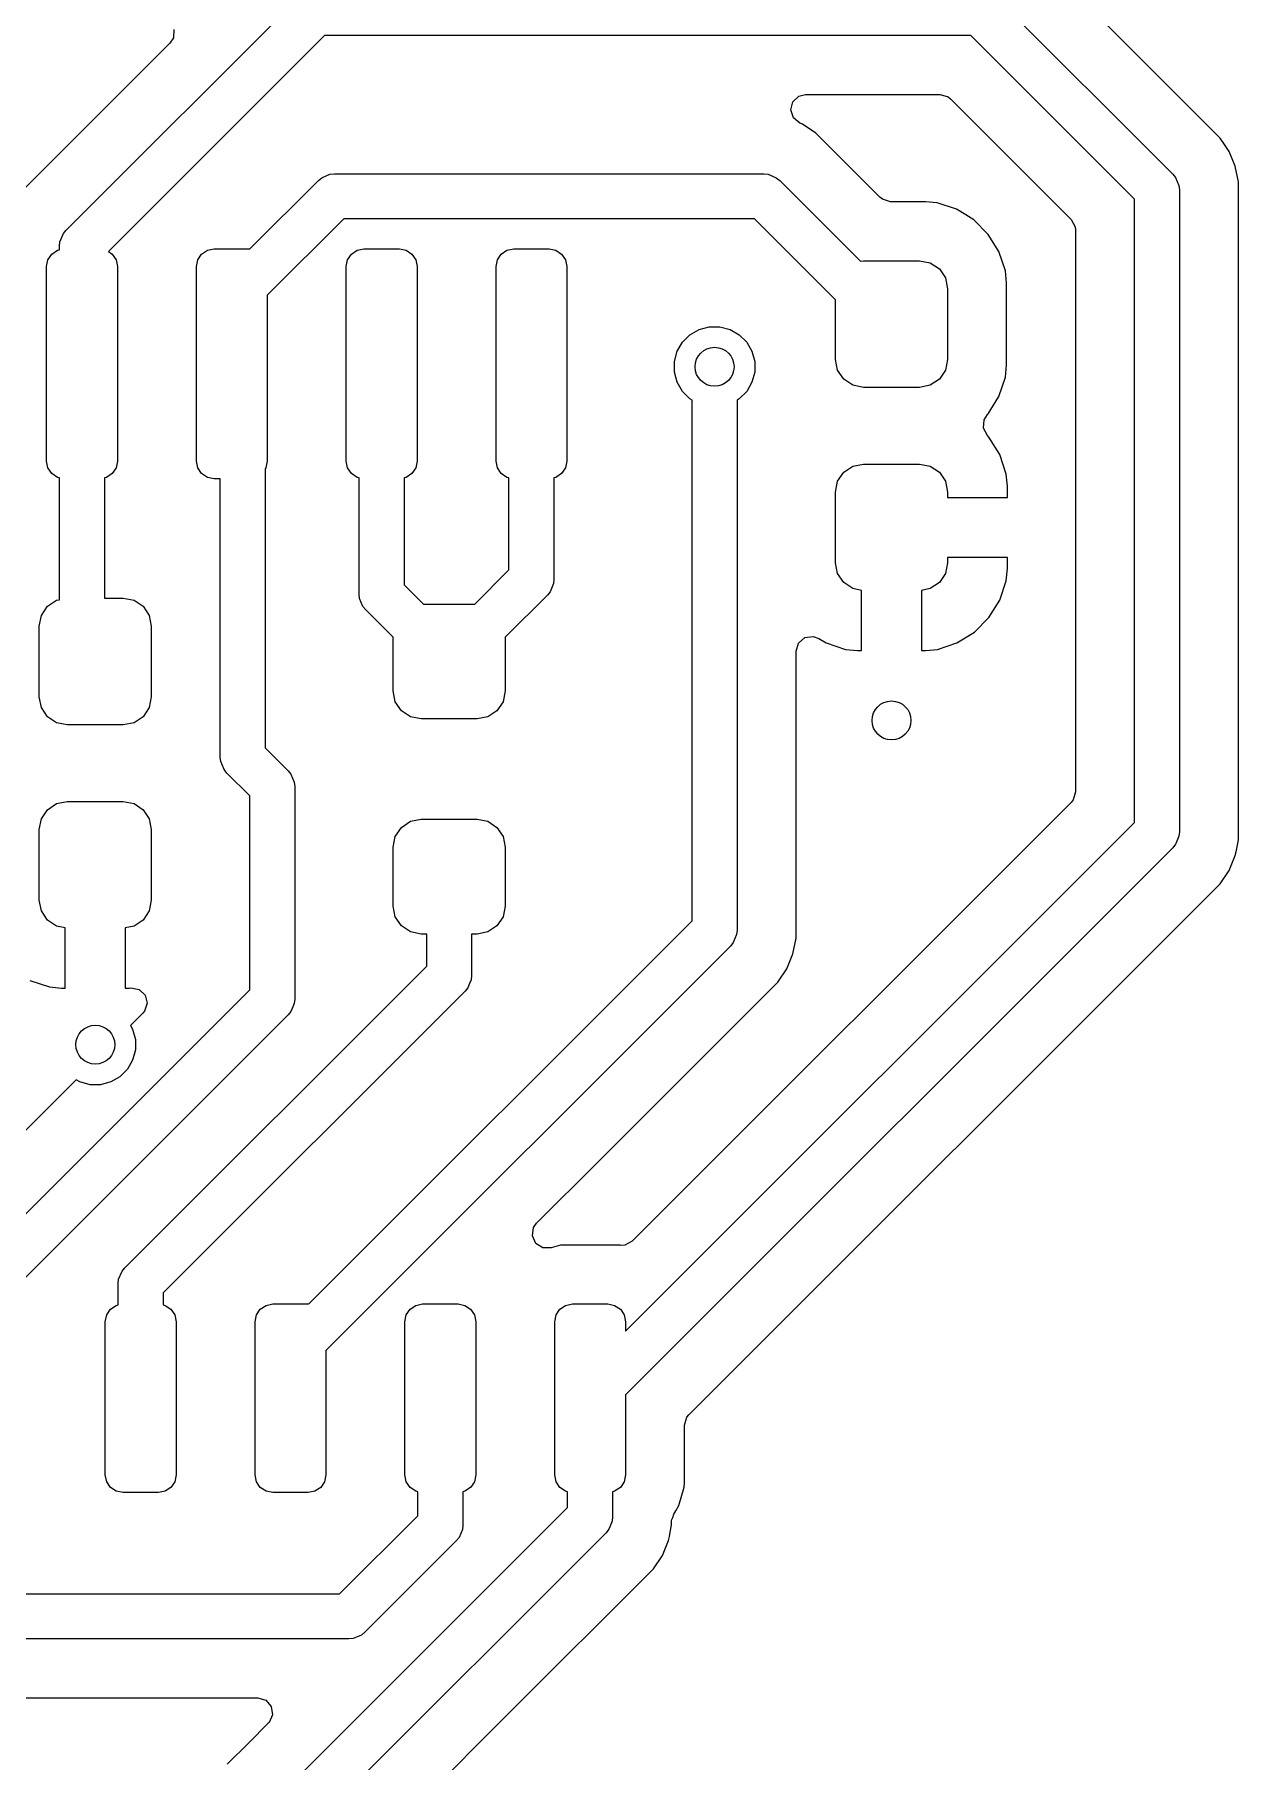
# Model space of a CAD drawing. Extents: x 2.38 to 6.32, y -6.47 to -4.51.
# Drawn here: x 4.675 to 5.076, y -5.505 to -4.928 of the extents above; entities that cross this region are included whole.
import ezdxf

# ---------------------------------------------------------------- set-up
doc = ezdxf.new("R2010")
doc.units = 0
doc.header["$MEASUREMENT"] = 0
doc.layers.add('BLACK', color=7, linetype='CONTINUOUS')

msp = doc.modelspace()

# ---------------------------------------------------------------- linework, layer by layer
at = {"layer": 'BLACK', "linetype": 'CONTINUOUS'}
for p, q in [((5.07034, -4.96297), (5.0075, -4.90013)), ((4.68515, -4.99375), (4.76295, -4.91596)), ((4.99546, -4.91596), (5.05452, -4.97501)), ((4.77136, -4.92876), (4.69925, -5.00087)), ((4.72093, -4.92947), (4.71979, -4.93125)), ((4.72113, -4.92668), (4.72093, -4.92947)), ((4.98705, -4.92876), (4.77136, -4.92876)), ((5.04171, -4.98342), (4.98705, -4.92876)), ((4.71979, -4.93125), (4.66932, -4.98171)), ((4.92699, -4.9536), (4.92768, -4.95089)), ((4.92787, -4.95625), (4.92699, -4.9536)), ((4.92768, -4.95089), (4.92973, -4.94899)), ((4.92973, -4.94899), (4.93195, -4.94846)), ((4.93195, -4.94846), (4.97683, -4.94846)), ((4.97683, -4.94846), (4.97952, -4.94925)), ((4.97952, -4.94925), (4.98034, -4.94992)), ((4.98034, -4.94992), (5.02055, -4.99013)), ((4.93005, -4.95801), (4.92787, -4.95625)), ((4.93088, -4.95835), (4.93005, -4.95801)), ((4.93533, -4.96133), (4.93088, -4.95835)), ((4.95678, -4.98278), (4.93533, -4.96133)), ((5.07178, -4.96512), (5.07034, -4.96297)), ((5.07034, -4.96297), (5.07034, -4.96297)), ((5.07034, -4.96297), (5.07034, -4.96297)), ((5.07332, -4.96743), (5.07178, -4.96512)), ((5.07537, -4.97238), (5.07332, -4.96743)), ((4.76937, -4.97716), (4.77051, -4.97622)), ((4.77051, -4.97622), (4.77075, -4.97613)), ((4.77075, -4.97613), (4.77321, -4.9751)), ((4.77321, -4.9751), (4.77467, -4.97496)), ((4.77467, -4.97496), (4.91799, -4.97496)), ((4.91799, -4.97496), (4.91946, -4.9751)), ((4.91946, -4.9751), (4.92216, -4.97622)), ((4.92216, -4.97622), (4.9233, -4.97716)), ((5.05452, -4.97501), (5.05545, -4.97615)), ((5.05545, -4.97615), (5.05657, -4.97885)), ((5.07642, -4.97764), (5.07537, -4.97238)), ((4.7465, -5.00003), (4.76937, -4.97716)), ((4.9233, -4.97716), (4.95027, -5.00414)), ((4.95761, -4.98344), (4.95678, -4.98278)), ((5.05657, -4.97885), (5.05671, -4.98031)), ((5.05671, -4.98031), (5.05671, -5.19469)), ((5.07642, -5.19736), (5.07642, -4.97764)), ((4.96029, -4.98423), (4.95761, -4.98344)), ((4.97192, -4.98423), (4.96029, -4.98423)), ((4.9759, -4.98464), (4.97192, -4.98423)), ((4.97192, -4.98423), (4.97192, -4.98423)), ((4.98234, -4.98678), (4.9759, -4.98464)), ((4.9759, -4.98464), (4.9759, -4.98464)), ((4.98538, -4.98865), (4.98234, -4.98678)), ((4.98234, -4.98678), (4.98234, -4.98678)), ((4.98234, -4.98678), (4.98234, -4.98678)), ((5.04171, -5.19158), (5.04171, -4.98342)), ((4.68422, -4.99489), (4.68515, -4.99375)), ((4.77778, -4.98996), (4.75226, -5.01548)), ((4.91489, -4.98996), (4.77778, -4.98996)), ((4.94193, -5.017), (4.91489, -4.98996)), ((4.98812, -4.99034), (4.98538, -4.98865)), ((4.99293, -4.99514), (4.98812, -4.99034)), ((4.98812, -4.99034), (4.98812, -4.99034)), ((5.02055, -4.99013), (5.02189, -4.99258)), ((5.02189, -4.99258), (5.02201, -4.99364)), ((5.02201, -4.99364), (5.02201, -5.18136)), ((4.68295, -4.99906), (4.6831, -4.99759)), ((4.68295, -5.00032), (4.68295, -4.99906)), ((4.6831, -4.99759), (4.68422, -4.99489)), ((4.73229, -5.00045), (4.73455, -5)), ((4.73455, -5), (4.74636, -5)), ((4.74636, -5), (4.7465, -5.00003)), ((4.78229, -5.00045), (4.78455, -5)), ((4.78455, -5), (4.79636, -5)), ((4.79636, -5), (4.79862, -5.00045)), ((4.83229, -5.00045), (4.83455, -5)), ((4.83455, -5), (4.84636, -5)), ((4.84636, -5), (4.84862, -5.00045)), ((4.99649, -5.00092), (4.99293, -4.99514)), ((4.99293, -4.99514), (4.99293, -4.99514)), ((4.99293, -4.99514), (4.99293, -4.99514)), ((4.67864, -5.00591), (4.67909, -5.00365)), ((4.67864, -5.07087), (4.67864, -5.00591)), ((4.67909, -5.00365), (4.68037, -5.00173)), ((4.68037, -5.00173), (4.68229, -5.00045)), ((4.68229, -5.00045), (4.68295, -5.00032)), ((4.69925, -5.00087), (4.70053, -5.00173)), ((4.70053, -5.00173), (4.70181, -5.00365)), ((4.70181, -5.00365), (4.70226, -5.00591)), ((4.70226, -5.00591), (4.70226, -5.07087)), ((4.72864, -5.00591), (4.72909, -5.00365)), ((4.72864, -5.07087), (4.72864, -5.00591)), ((4.72909, -5.00365), (4.73037, -5.00173)), ((4.73037, -5.00173), (4.73229, -5.00045)), ((4.77864, -5.00591), (4.77909, -5.00365)), ((4.77864, -5.07087), (4.77864, -5.00591)), ((4.77909, -5.00365), (4.78037, -5.00173)), ((4.78037, -5.00173), (4.78229, -5.00045)), ((4.79862, -5.00045), (4.80053, -5.00173)), ((4.80053, -5.00173), (4.80181, -5.00365)), ((4.80181, -5.00365), (4.80226, -5.00591)), ((4.80226, -5.00591), (4.80226, -5.07087)), ((4.82864, -5.00591), (4.82909, -5.00365)), ((4.82864, -5.07087), (4.82864, -5.00591)), ((4.82909, -5.00365), (4.83037, -5.00173)), ((4.83037, -5.00173), (4.83229, -5.00045)), ((4.84862, -5.00045), (4.85053, -5.00173)), ((4.85053, -5.00173), (4.85181, -5.00365)), ((4.85181, -5.00365), (4.85226, -5.00591)), ((4.85226, -5.00591), (4.85226, -5.07087)), ((4.95027, -5.00414), (4.95128, -5.00394)), ((4.95128, -5.00394), (4.96998, -5.00394)), ((4.96998, -5.00394), (4.97356, -5.00465)), ((4.97356, -5.00465), (4.97659, -5.00668)), ((4.99863, -5.00737), (4.99649, -5.00092)), ((4.99649, -5.00092), (4.99649, -5.00092)), ((4.99649, -5.00092), (4.99649, -5.00092)), ((4.97659, -5.00668), (4.97862, -5.00971)), ((4.97862, -5.00971), (4.97933, -5.01329)), ((4.99889, -5.00995), (4.99863, -5.00737)), ((4.99904, -5.01135), (4.99889, -5.00995)), ((4.99904, -5.03885), (4.99904, -5.01135)), ((4.75226, -5.01548), (4.75226, -5.07087)), ((4.94193, -5.03691), (4.94193, -5.017)), ((4.97933, -5.01329), (4.97933, -5.03691)), ((4.89086, -5.03115), (4.89336, -5.02866)), ((4.89336, -5.02866), (4.89641, -5.0269)), ((4.89641, -5.0269), (4.89981, -5.02599)), ((4.89981, -5.02599), (4.90334, -5.02599)), ((4.90334, -5.02599), (4.90674, -5.0269)), ((4.90674, -5.0269), (4.90979, -5.02866)), ((4.90979, -5.02866), (4.91229, -5.03115)), ((4.88819, -5.03761), (4.8891, -5.0342)), ((4.8891, -5.0342), (4.89086, -5.03115)), ((4.91229, -5.03115), (4.91405, -5.0342)), ((4.91405, -5.0342), (4.91496, -5.03761)), ((4.88819, -5.04113), (4.88819, -5.03761)), ((4.91496, -5.03761), (4.91496, -5.04113)), ((4.94264, -5.04049), (4.94193, -5.03691)), ((4.94467, -5.04352), (4.94264, -5.04049)), ((4.97862, -5.04049), (4.97659, -5.04352)), ((4.97933, -5.03691), (4.97862, -5.04049)), ((4.99863, -5.04282), (4.99904, -5.03885)), ((4.8891, -5.04454), (4.88819, -5.04113)), ((4.89086, -5.04759), (4.8891, -5.04454)), ((4.91405, -5.04454), (4.91229, -5.04759)), ((4.91496, -5.04113), (4.91405, -5.04454)), ((4.9477, -5.04555), (4.94467, -5.04352)), ((4.95128, -5.04626), (4.9477, -5.04555)), ((4.96998, -5.04626), (4.95128, -5.04626)), ((4.97356, -5.04555), (4.96998, -5.04626)), ((4.97659, -5.04352), (4.97356, -5.04555)), ((4.99649, -5.04927), (4.99863, -5.04282)), ((4.89336, -5.05008), (4.89086, -5.04759)), ((4.89407, -5.0505), (4.89336, -5.05008)), ((4.89407, -5.2244), (4.89407, -5.0505)), ((4.90979, -5.05008), (4.90907, -5.0505)), ((4.90907, -5.0505), (4.90907, -5.22751)), ((4.91229, -5.04759), (4.90979, -5.05008)), ((4.99293, -5.05505), (4.99649, -5.04927)), ((4.9913, -5.0599), (4.9915, -5.05711)), ((4.9915, -5.05711), (4.99264, -5.05534)), ((4.99264, -5.05534), (4.99293, -5.05505)), ((4.99264, -5.06235), (4.9913, -5.0599)), ((4.99316, -5.06287), (4.99264, -5.06235)), ((4.99676, -5.06871), (4.99316, -5.06287)), ((4.99892, -5.07523), (4.99676, -5.06871)), ((4.67909, -5.07313), (4.67864, -5.07087)), ((4.68037, -5.07504), (4.67909, -5.07313)), ((4.68229, -5.07632), (4.68037, -5.07504)), ((4.70053, -5.07504), (4.69862, -5.07632)), ((4.70181, -5.07313), (4.70053, -5.07504)), ((4.70226, -5.07087), (4.70181, -5.07313)), ((4.72909, -5.07313), (4.72864, -5.07087)), ((4.73037, -5.07504), (4.72909, -5.07313)), ((4.73229, -5.07632), (4.73037, -5.07504)), ((4.75181, -5.07313), (4.75159, -5.07345)), ((4.75159, -5.07345), (4.75159, -5.16664)), ((4.75226, -5.07087), (4.75181, -5.07313)), ((4.77909, -5.07313), (4.77864, -5.07087)), ((4.78037, -5.07504), (4.77909, -5.07313)), ((4.78229, -5.07632), (4.78037, -5.07504)), ((4.80053, -5.07504), (4.79862, -5.07632)), ((4.80181, -5.07313), (4.80053, -5.07504)), ((4.80226, -5.07087), (4.80181, -5.07313)), ((4.82909, -5.07313), (4.82864, -5.07087)), ((4.83037, -5.07504), (4.82909, -5.07313)), ((4.83229, -5.07632), (4.83037, -5.07504)), ((4.85053, -5.07504), (4.84862, -5.07632)), ((4.85181, -5.07313), (4.85053, -5.07504)), ((4.85226, -5.07087), (4.85181, -5.07313)), ((4.94264, -5.07762), (4.94467, -5.07459)), ((4.94467, -5.07459), (4.9477, -5.07256)), ((4.9477, -5.07256), (4.95128, -5.07185)), ((4.95128, -5.07185), (4.96998, -5.07185)), ((4.96998, -5.07185), (4.97356, -5.07256)), ((4.97356, -5.07256), (4.97659, -5.07459)), ((4.97659, -5.07459), (4.97862, -5.07762)), ((4.68295, -5.07645), (4.68229, -5.07632)), ((4.68295, -5.11715), (4.68295, -5.07645)), ((4.69862, -5.07632), (4.69795, -5.07645)), ((4.69795, -5.07645), (4.69795, -5.11663)), ((4.73455, -5.07677), (4.73229, -5.07632)), ((4.73659, -5.07677), (4.73455, -5.07677)), ((4.73659, -5.16975), (4.73659, -5.07677)), ((4.78295, -5.07645), (4.78229, -5.07632)), ((4.78295, -5.11526), (4.78295, -5.07645)), ((4.79862, -5.07632), (4.79795, -5.07645)), ((4.79795, -5.07645), (4.79795, -5.11215)), ((4.83295, -5.07645), (4.83229, -5.07632)), ((4.83295, -5.10723), (4.83295, -5.07645)), ((4.84862, -5.07632), (4.84795, -5.07645)), ((4.84795, -5.07645), (4.84795, -5.11033)), ((4.94193, -5.0812), (4.94264, -5.07762)), ((4.97862, -5.07762), (4.97933, -5.0812)), ((4.99933, -5.07924), (4.99892, -5.07523)), ((4.99892, -5.07523), (4.99892, -5.07523)), ((4.99933, -5.08301), (4.99933, -5.07924)), ((4.94193, -5.10482), (4.94193, -5.0812)), ((4.97933, -5.0812), (4.97933, -5.08301)), ((4.97933, -5.08301), (4.99933, -5.08301)), ((4.99933, -5.10301), (4.97933, -5.10301)), ((4.97933, -5.10301), (4.97933, -5.10482)), ((4.99933, -5.10678), (4.99933, -5.10301)), ((4.82158, -5.1186), (4.83295, -5.10723)), ((4.94264, -5.1084), (4.94193, -5.10482)), ((4.94467, -5.11143), (4.94264, -5.1084)), ((4.97862, -5.1084), (4.97659, -5.11143)), ((4.97933, -5.10482), (4.97862, -5.1084)), ((4.99892, -5.1108), (4.99933, -5.10678)), ((4.99933, -5.10678), (4.99933, -5.10678)), ((4.7831, -5.11672), (4.78295, -5.11526)), ((4.79795, -5.11215), (4.80441, -5.1186)), ((4.84669, -5.1145), (4.84576, -5.11564)), ((4.84781, -5.1118), (4.84669, -5.1145)), ((4.84795, -5.11033), (4.84781, -5.1118)), ((4.9477, -5.11346), (4.94467, -5.11143)), ((4.95063, -5.11404), (4.9477, -5.11346)), ((4.95063, -5.13417), (4.95063, -5.11404)), ((4.97356, -5.11346), (4.97063, -5.11404)), ((4.97063, -5.11404), (4.97063, -5.13417)), ((4.97659, -5.11143), (4.97356, -5.11346)), ((4.99676, -5.11731), (4.99892, -5.1108)), ((4.99892, -5.1108), (4.99892, -5.1108)), ((4.67689, -5.12241), (4.67892, -5.11937)), ((4.67892, -5.11937), (4.68195, -5.11735)), ((4.68195, -5.11735), (4.68295, -5.11715)), ((4.69795, -5.11663), (4.70423, -5.11663)), ((4.70423, -5.11663), (4.70781, -5.11735)), ((4.70781, -5.11735), (4.71084, -5.11937)), ((4.71084, -5.11937), (4.71287, -5.12241)), ((4.78422, -5.11942), (4.7831, -5.11672)), ((4.78515, -5.12056), (4.78422, -5.11942)), ((4.79429, -5.1297), (4.78515, -5.12056)), ((4.80441, -5.1186), (4.82158, -5.1186)), ((4.84576, -5.11564), (4.83169, -5.1297)), ((4.99316, -5.12315), (4.99676, -5.11731)), ((4.67618, -5.12598), (4.67689, -5.12241)), ((4.67618, -5.14961), (4.67618, -5.12598)), ((4.71287, -5.12241), (4.71358, -5.12598)), ((4.71358, -5.12598), (4.71358, -5.14961)), ((4.98831, -5.128), (4.99316, -5.12315)), ((4.99316, -5.12315), (4.99316, -5.12315)), ((4.79429, -5.14764), (4.79429, -5.1297)), ((4.83169, -5.1297), (4.83169, -5.14764)), ((4.92878, -5.13432), (4.92957, -5.13164)), ((4.92957, -5.13164), (4.93168, -5.1298)), ((4.93168, -5.1298), (4.93445, -5.12941)), ((4.93445, -5.12941), (4.93634, -5.1301)), ((4.93634, -5.1301), (4.93879, -5.1316)), ((4.93879, -5.1316), (4.9453, -5.13376)), ((4.97596, -5.13376), (4.98247, -5.1316)), ((4.98247, -5.1316), (4.98831, -5.128)), ((4.98831, -5.128), (4.98831, -5.128)), ((4.92878, -5.22483), (4.92878, -5.13432)), ((4.9453, -5.13376), (4.9453, -5.13376)), ((4.9453, -5.13376), (4.94932, -5.13417)), ((4.94932, -5.13417), (4.94932, -5.13417)), ((4.94932, -5.13417), (4.95063, -5.13417)), ((4.97063, -5.13417), (4.97194, -5.13417)), ((4.97194, -5.13417), (4.97596, -5.13376)), ((4.97194, -5.13417), (4.97194, -5.13417)), ((4.97596, -5.13376), (4.97596, -5.13376)), ((4.67689, -5.15318), (4.67618, -5.14961)), ((4.71358, -5.14961), (4.71287, -5.15318)), ((4.795, -5.15122), (4.79429, -5.14764)), ((4.83169, -5.14764), (4.83098, -5.15122)), ((4.67892, -5.15622), (4.67689, -5.15318)), ((4.71287, -5.15318), (4.71084, -5.15622)), ((4.79703, -5.15425), (4.795, -5.15122)), ((4.80006, -5.15628), (4.79703, -5.15425)), ((4.82895, -5.15425), (4.82592, -5.15628)), ((4.83098, -5.15122), (4.82895, -5.15425)), ((4.68195, -5.15824), (4.67892, -5.15622)), ((4.68553, -5.15896), (4.68195, -5.15824)), ((4.70423, -5.15896), (4.68553, -5.15896)), ((4.70781, -5.15824), (4.70423, -5.15896)), ((4.71084, -5.15622), (4.70781, -5.15824)), ((4.80364, -5.15699), (4.80006, -5.15628)), ((4.82234, -5.15699), (4.80364, -5.15699)), ((4.82592, -5.15628), (4.82234, -5.15699)), ((4.75159, -5.16664), (4.75924, -5.17429)), ((4.73674, -5.17121), (4.73659, -5.16975)), ((4.73786, -5.17391), (4.73674, -5.17121)), ((4.73879, -5.17505), (4.73786, -5.17391)), ((4.74644, -5.1827), (4.73879, -5.17505)), ((4.75924, -5.17429), (4.76017, -5.17542)), ((4.76017, -5.17542), (4.76129, -5.17813)), ((4.76129, -5.17813), (4.76144, -5.17959)), ((4.68195, -5.18526), (4.68553, -5.18455)), ((4.68553, -5.18455), (4.70423, -5.18455)), ((4.70423, -5.18455), (4.70781, -5.18526)), ((4.74644, -5.24743), (4.74644, -5.1827)), ((4.76144, -5.17959), (4.76144, -5.25053)), ((5.02122, -5.18404), (5.02055, -5.18487)), ((5.02201, -5.18136), (5.02122, -5.18404)), ((4.67618, -5.1939), (4.67689, -5.19032)), ((4.67689, -5.19032), (4.67892, -5.18729)), ((4.67892, -5.18729), (4.68195, -5.18526)), ((4.70781, -5.18526), (4.71084, -5.18729)), ((4.71084, -5.18729), (4.71287, -5.19032)), ((4.71287, -5.19032), (4.71358, -5.1939)), ((4.80006, -5.19116), (4.80364, -5.19045)), ((4.80364, -5.19045), (4.82234, -5.19045)), ((4.82234, -5.19045), (4.82592, -5.19116)), ((5.02055, -5.18487), (4.87407, -5.33135)), ((4.67618, -5.21752), (4.67618, -5.1939)), ((4.71358, -5.1939), (4.71358, -5.21752)), ((4.79429, -5.1998), (4.795, -5.19622)), ((4.795, -5.19622), (4.79703, -5.19319)), ((4.79703, -5.19319), (4.80006, -5.19116)), ((4.82592, -5.19116), (4.82895, -5.19319)), ((4.82895, -5.19319), (4.83098, -5.19622)), ((4.83098, -5.19622), (4.83169, -5.1998)), ((4.87185, -5.36144), (5.04171, -5.19158)), ((5.05657, -5.19615), (5.05566, -5.19835)), ((5.05671, -5.19469), (5.05657, -5.19615)), ((4.79429, -5.21949), (4.79429, -5.1998)), ((4.83169, -5.1998), (4.83169, -5.21949)), ((5.05452, -5.19999), (4.87185, -5.38265)), ((5.05545, -5.19885), (5.05452, -5.19999)), ((5.05566, -5.19835), (5.05545, -5.19885)), ((5.07537, -5.20262), (5.07562, -5.20135)), ((5.07562, -5.20135), (5.07617, -5.19861)), ((5.07562, -5.20135), (5.07562, -5.20135)), ((5.07617, -5.19861), (5.07642, -5.19736)), ((5.07034, -5.21203), (5.07332, -5.20757)), ((5.07332, -5.20757), (5.07537, -5.20262)), ((5.07537, -5.20262), (5.07537, -5.20262)), ((5.07537, -5.20262), (5.07537, -5.20262)), ((4.89301, -5.38936), (5.07034, -5.21203)), ((5.07034, -5.21203), (5.07034, -5.21203)), ((4.67689, -5.2211), (4.67618, -5.21752)), ((4.71358, -5.21752), (4.71287, -5.2211)), ((4.67892, -5.22413), (4.67689, -5.2211)), ((4.68195, -5.22616), (4.67892, -5.22413)), ((4.71084, -5.22413), (4.70781, -5.22616)), ((4.71287, -5.2211), (4.71084, -5.22413)), ((4.76609, -5.35239), (4.89407, -5.2244)), ((4.795, -5.22307), (4.79429, -5.21949)), ((4.79703, -5.2261), (4.795, -5.22307)), ((4.83098, -5.22307), (4.82895, -5.2261)), ((4.83169, -5.21949), (4.83098, -5.22307)), ((4.92878, -5.23019), (4.92878, -5.22483)), ((4.68488, -5.22674), (4.68195, -5.22616)), ((4.68488, -5.24687), (4.68488, -5.22674)), ((4.70781, -5.22616), (4.70488, -5.22674)), ((4.70488, -5.22674), (4.70488, -5.24687)), ((4.80006, -5.22813), (4.79703, -5.2261)), ((4.80364, -5.22884), (4.80006, -5.22813)), ((4.80549, -5.22884), (4.80364, -5.22884)), ((4.80549, -5.23951), (4.80549, -5.22884)), ((4.82234, -5.22884), (4.82049, -5.22884)), ((4.82049, -5.22884), (4.82049, -5.24262)), ((4.82592, -5.22813), (4.82234, -5.22884)), ((4.82895, -5.2261), (4.82592, -5.22813)), ((4.90893, -5.22897), (4.90781, -5.23167)), ((4.90907, -5.22751), (4.90893, -5.22897)), ((4.92773, -5.23544), (4.92878, -5.23019)), ((4.90688, -5.23281), (4.77185, -5.36784)), ((4.90781, -5.23167), (4.90688, -5.23281)), ((4.92568, -5.24039), (4.92773, -5.23544)), ((4.70474, -5.34027), (4.80549, -5.23951)), ((4.92271, -5.24485), (4.92568, -5.24039)), ((4.65474, -5.33913), (4.74644, -5.24743)), ((4.67304, -5.2443), (4.67956, -5.24646)), ((4.67956, -5.24646), (4.67956, -5.24646)), ((4.67956, -5.24646), (4.68358, -5.24687)), ((4.68358, -5.24687), (4.68358, -5.24687)), ((4.68358, -5.24687), (4.68488, -5.24687)), ((4.70488, -5.24687), (4.70619, -5.24687)), ((4.70619, -5.24687), (4.70673, -5.24681)), ((4.70673, -5.24681), (4.70948, -5.24733)), ((4.70948, -5.24733), (4.71151, -5.24924)), ((4.8183, -5.24792), (4.71754, -5.34868)), ((4.81923, -5.24678), (4.8183, -5.24792)), ((4.81981, -5.24537), (4.81923, -5.24678)), ((4.82035, -5.24408), (4.81981, -5.24537)), ((4.82049, -5.24262), (4.82035, -5.24408)), ((4.86246, -5.30509), (4.92271, -5.24485)), ((4.71219, -5.25195), (4.71129, -5.2546)), ((4.71151, -5.24924), (4.71219, -5.25195)), ((4.76059, -5.25368), (4.76017, -5.2547)), ((4.76129, -5.252), (4.76059, -5.25368)), ((4.76144, -5.25053), (4.76129, -5.252)), ((4.75924, -5.25584), (4.66754, -5.34754)), ((4.71074, -5.25526), (4.70664, -5.25935)), ((4.70664, -5.25935), (4.70735, -5.26058)), ((4.71129, -5.2546), (4.71074, -5.25526)), ((4.76017, -5.2547), (4.75924, -5.25584)), ((4.70735, -5.26058), (4.70827, -5.26399)), ((4.70827, -5.26399), (4.70827, -5.26751)), ((4.70735, -5.27091), (4.70559, -5.27397)), ((4.70827, -5.26751), (4.70735, -5.27091)), ((4.7031, -5.27646), (4.70005, -5.27822)), ((4.70559, -5.27397), (4.7031, -5.27646)), ((4.68849, -5.27751), (4.63891, -5.32709)), ((4.68972, -5.27822), (4.68849, -5.27751)), ((4.69312, -5.27913), (4.68972, -5.27822)), ((4.69664, -5.27913), (4.69312, -5.27913)), ((4.70005, -5.27822), (4.69664, -5.27913)), ((4.84217, -5.32538), (4.86246, -5.30509)), ((4.84077, -5.32958), (4.84118, -5.32681)), ((4.84118, -5.32681), (4.84217, -5.32538)), ((4.84192, -5.33213), (4.84077, -5.32958)), ((4.84427, -5.33364), (4.84192, -5.33213)), ((4.84707, -5.33365), (4.84427, -5.33364)), ((4.8501, -5.33277), (4.84707, -5.33365)), ((4.85143, -5.33267), (4.8501, -5.33277)), ((4.8501, -5.33277), (4.8501, -5.33277)), ((4.85155, -5.33266), (4.85143, -5.33267)), ((4.86853, -5.33266), (4.85155, -5.33266)), ((4.86998, -5.33277), (4.86853, -5.33266)), ((4.87018, -5.33279), (4.86998, -5.33277)), ((4.86998, -5.33277), (4.86998, -5.33277)), ((4.87162, -5.33269), (4.87018, -5.33279)), ((4.87407, -5.33135), (4.87162, -5.33269)), ((4.7038, -5.3414), (4.70474, -5.34027)), ((4.70254, -5.34557), (4.70268, -5.34411)), ((4.70254, -5.35268), (4.70254, -5.34557)), ((4.70268, -5.34411), (4.7038, -5.3414)), ((4.71754, -5.34868), (4.71754, -5.35268)), ((4.69823, -5.35827), (4.69868, -5.35601)), ((4.69868, -5.35601), (4.69996, -5.35409)), ((4.69996, -5.35409), (4.70187, -5.35281)), ((4.70187, -5.35281), (4.70254, -5.35268)), ((4.71754, -5.35268), (4.7182, -5.35281)), ((4.7182, -5.35281), (4.72012, -5.35409)), ((4.72012, -5.35409), (4.7214, -5.35601)), ((4.7214, -5.35601), (4.72185, -5.35827)), ((4.74823, -5.35827), (4.74868, -5.35601)), ((4.74868, -5.35601), (4.74996, -5.35409)), ((4.74996, -5.35409), (4.75187, -5.35281)), ((4.75187, -5.35281), (4.75413, -5.35236)), ((4.75413, -5.35236), (4.76594, -5.35236)), ((4.76594, -5.35236), (4.76609, -5.35239)), ((4.79823, -5.35827), (4.79868, -5.35601)), ((4.79868, -5.35601), (4.79996, -5.35409)), ((4.79996, -5.35409), (4.80187, -5.35281)), ((4.80187, -5.35281), (4.80413, -5.35236)), ((4.80413, -5.35236), (4.81594, -5.35236)), ((4.81594, -5.35236), (4.8182, -5.35281)), ((4.8182, -5.35281), (4.82012, -5.35409)), ((4.82012, -5.35409), (4.8214, -5.35601)), ((4.8214, -5.35601), (4.82185, -5.35827)), ((4.84823, -5.35827), (4.84868, -5.35601)), ((4.84868, -5.35601), (4.84996, -5.35409)), ((4.84996, -5.35409), (4.85187, -5.35281)), ((4.85187, -5.35281), (4.85413, -5.35236)), ((4.85413, -5.35236), (4.86594, -5.35236)), ((4.86594, -5.35236), (4.8682, -5.35281)), ((4.8682, -5.35281), (4.87012, -5.35409)), ((4.87012, -5.35409), (4.8714, -5.35601)), ((4.8714, -5.35601), (4.87185, -5.35827)), ((4.69823, -5.40945), (4.69823, -5.35827)), ((4.72185, -5.35827), (4.72185, -5.40945)), ((4.74823, -5.40945), (4.74823, -5.35827)), ((4.79823, -5.40945), (4.79823, -5.35827)), ((4.82185, -5.35827), (4.82185, -5.40945)), ((4.84823, -5.40945), (4.84823, -5.35827)), ((4.87185, -5.35827), (4.87185, -5.36144)), ((4.77185, -5.36784), (4.77185, -5.40945)), ((4.87185, -5.38265), (4.87185, -5.40945)), ((4.89156, -5.39287), (4.89234, -5.39019)), ((4.89234, -5.39019), (4.89301, -5.38936)), ((4.89156, -5.41204), (4.89156, -5.39287)), ((4.69868, -5.41171), (4.69823, -5.40945)), ((4.72185, -5.40945), (4.7214, -5.41171)), ((4.74868, -5.41171), (4.74823, -5.40945)), ((4.77185, -5.40945), (4.7714, -5.41171)), ((4.79868, -5.41171), (4.79823, -5.40945)), ((4.82185, -5.40945), (4.8214, -5.41171)), ((4.84868, -5.41171), (4.84823, -5.40945)), ((4.87185, -5.40945), (4.8714, -5.41171)), ((4.69996, -5.41362), (4.69868, -5.41171)), ((4.70187, -5.4149), (4.69996, -5.41362)), ((4.70413, -5.41535), (4.70187, -5.4149)), ((4.71594, -5.41535), (4.70413, -5.41535)), ((4.7182, -5.4149), (4.71594, -5.41535)), ((4.72012, -5.41362), (4.7182, -5.4149)), ((4.7214, -5.41171), (4.72012, -5.41362)), ((4.74996, -5.41362), (4.74868, -5.41171)), ((4.75187, -5.4149), (4.74996, -5.41362)), ((4.75413, -5.41535), (4.75187, -5.4149)), ((4.76594, -5.41535), (4.75413, -5.41535)), ((4.7682, -5.4149), (4.76594, -5.41535)), ((4.77012, -5.41362), (4.7682, -5.4149)), ((4.7714, -5.41171), (4.77012, -5.41362)), ((4.79996, -5.41362), (4.79868, -5.41171)), ((4.80187, -5.4149), (4.79996, -5.41362)), ((4.80254, -5.41504), (4.80187, -5.4149)), ((4.80254, -5.42307), (4.80254, -5.41504)), ((4.8182, -5.4149), (4.81754, -5.41504)), ((4.81754, -5.41504), (4.81754, -5.42618)), ((4.82012, -5.41362), (4.8182, -5.4149)), ((4.8214, -5.41171), (4.82012, -5.41362)), ((4.84996, -5.41362), (4.84868, -5.41171)), ((4.85187, -5.4149), (4.84996, -5.41362)), ((4.85254, -5.41504), (4.85187, -5.4149)), ((4.85254, -5.42032), (4.85254, -5.41504)), ((4.8682, -5.4149), (4.86754, -5.41504)), ((4.86754, -5.41504), (4.86754, -5.42343)), ((4.87012, -5.41362), (4.8682, -5.4149)), ((4.8714, -5.41171), (4.87012, -5.41362)), ((4.88964, -5.4197), (4.89144, -5.41349)), ((4.89144, -5.41349), (4.89156, -5.41204)), ((4.75474, -5.51812), (4.85254, -5.42032)), ((4.88863, -5.4214), (4.88964, -5.4197)), ((4.77642, -5.44919), (4.80254, -5.42307)), ((4.81754, -5.42618), (4.8174, -5.42764)), ((4.86719, -5.42539), (4.86628, -5.42759)), ((4.8674, -5.42489), (4.86719, -5.42539)), ((4.86754, -5.42343), (4.8674, -5.42489)), ((4.8865, -5.42985), (4.88724, -5.4261)), ((4.88724, -5.42474), (4.8873, -5.42438)), ((4.88724, -5.4261), (4.88724, -5.42474)), ((4.8873, -5.42438), (4.88765, -5.42361)), ((4.88765, -5.42361), (4.88793, -5.42258)), ((4.88793, -5.42258), (4.88863, -5.4214)), ((4.86534, -5.42873), (4.76754, -5.52653)), ((4.81534, -5.43148), (4.78483, -5.462)), ((4.81628, -5.43035), (4.81534, -5.43148)), ((4.8174, -5.42764), (4.81628, -5.43035)), ((4.86628, -5.42759), (4.86534, -5.42873)), ((4.88415, -5.43631), (4.8862, -5.43136)), ((4.8862, -5.43136), (4.88648, -5.42997)), ((4.8862, -5.43136), (4.8862, -5.43136)), ((4.8862, -5.43136), (4.8862, -5.43136)), ((4.88648, -5.42997), (4.8865, -5.42985)), ((4.88648, -5.42997), (4.88648, -5.42997)), ((4.88117, -5.44077), (4.88415, -5.43631)), ((4.83237, -5.48956), (4.88117, -5.44077)), ((4.58738, -5.44919), (4.77642, -5.44919)), ((4.77953, -5.46419), (4.59048, -5.46419)), ((4.78099, -5.46405), (4.77953, -5.46419)), ((4.78369, -5.46293), (4.78099, -5.46405)), ((4.78483, -5.462), (4.78369, -5.46293)), ((4.6007, -5.4839), (4.74912, -5.4839)), ((4.74912, -5.4839), (4.7518, -5.48469)), ((4.7518, -5.48469), (4.75363, -5.4868)), ((4.75403, -5.48956), (4.75287, -5.49211)), ((4.75363, -5.4868), (4.75403, -5.48956)), ((4.7887, -5.53324), (4.83237, -5.48956)), ((4.75263, -5.49237), (4.7461, -5.49889)), ((4.75287, -5.49211), (4.75263, -5.49237)), ((4.7461, -5.49889), (4.73891, -5.50608))]:
    msp.add_line(p, q, dxfattribs=at)
at = {"layer": 'BLACK'}
for centre in [(4.90157, -5.03937), (4.96063, -5.15748), (4.69488, -5.26575)]:
    msp.add_circle(centre, 0.0065, dxfattribs=at)

doc.saveas('drawing.dxf')
